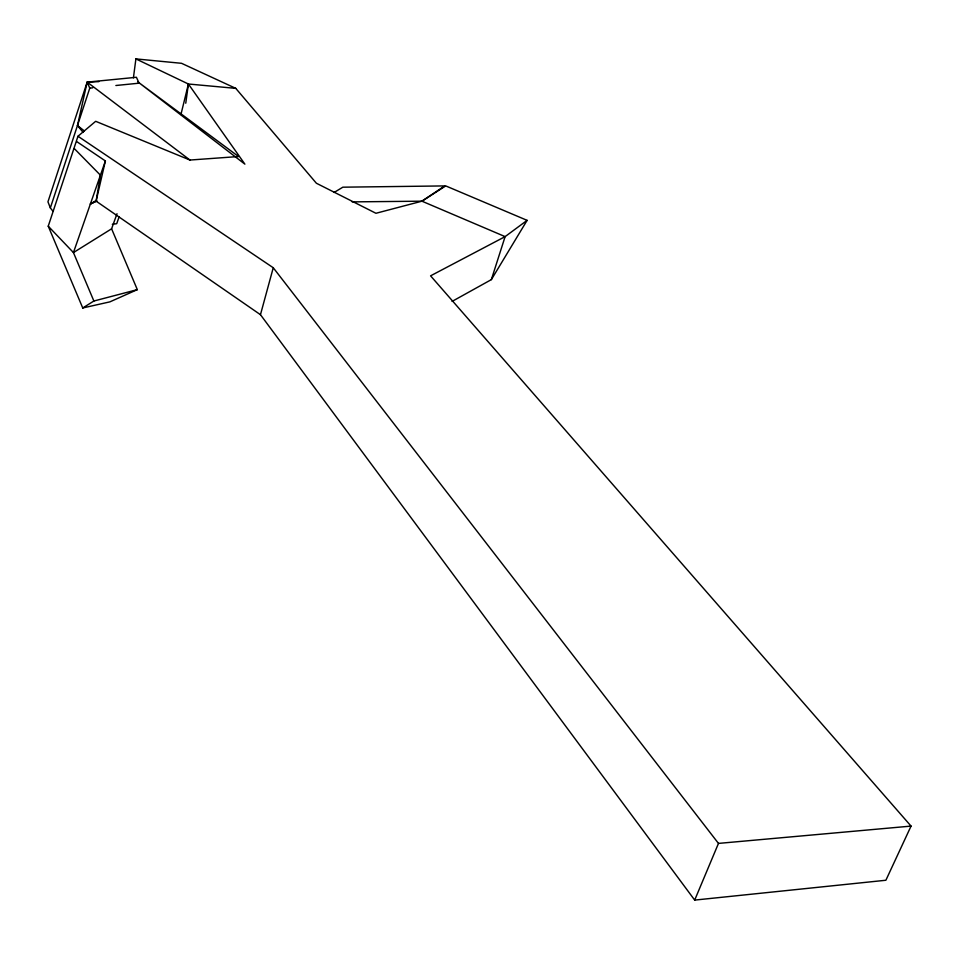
<?xml version="1.0" encoding="UTF-8"?>
<svg xmlns="http://www.w3.org/2000/svg" width="959" height="959" viewBox="0 0 959 959"><rect width="100%" height="100%" fill="white"/><g stroke="black" fill="none" stroke-linecap="round" stroke-linejoin="round"><path stroke-width="1.44" d="M133.409 77.883L135.902 58.907L181.551 63.306L235.77 88.36L316.386 183.241L375.952 213.282L421.936 201.186L445.719 185.902L527.114 220.354L491.356 279.62L452.073 301.414M185.758 103.224L188.396 84.008L135.902 58.907M83.121 132.378L77.463 125.545L87.173 82.126L136.418 77.283L139.091 83.181L115.883 85.507M117.01 213.725L111.604 228.805L137.329 289.642L109.865 301.869L82.738 307.971L48.238 226.18L77.979 136.25L95.672 121.302L189.966 160.045L238.563 156.533L137.856 81.863L244.881 164.145L188.396 84.008L235.77 88.36M76.768 141.62L105.394 160.944L96.104 201.138L90.386 203.979L95.516 200.887M180.927 114.529L188.396 84.008M527.114 220.354L505.117 236.621L430.579 275.832L911.05 826.095L885.888 880.254L694.688 900.093L260.464 314.696L273.255 267.741L77.979 136.25M491.356 279.62L505.117 236.621L421.936 201.186L352.145 201.881M53.069 211.352L50.347 207.923L89.774 88.132L87.173 82.126L98.885 81.623M105.394 160.944L73.435 252.577L93.874 301.018L82.738 307.971M119.18 216.686L116.71 223.687L112.335 224.334M694.688 900.093L718.471 843.405L273.255 267.741M421.936 201.186L444.712 185.914L342.842 187.185L334.14 192.447M111.604 228.805L73.435 252.577L48.238 226.18M90.386 203.979L97.099 200.946M93.874 301.018L137.329 289.642M89.774 88.132L92.675 87.844M718.471 843.405L911.05 826.095M260.464 314.696L96.104 201.138L100.431 175.185L74.394 148.681M189.966 160.045L87.173 82.126L47.95 201.822L50.347 207.923M77.463 125.545L84.32 130.904"/></g></svg>
